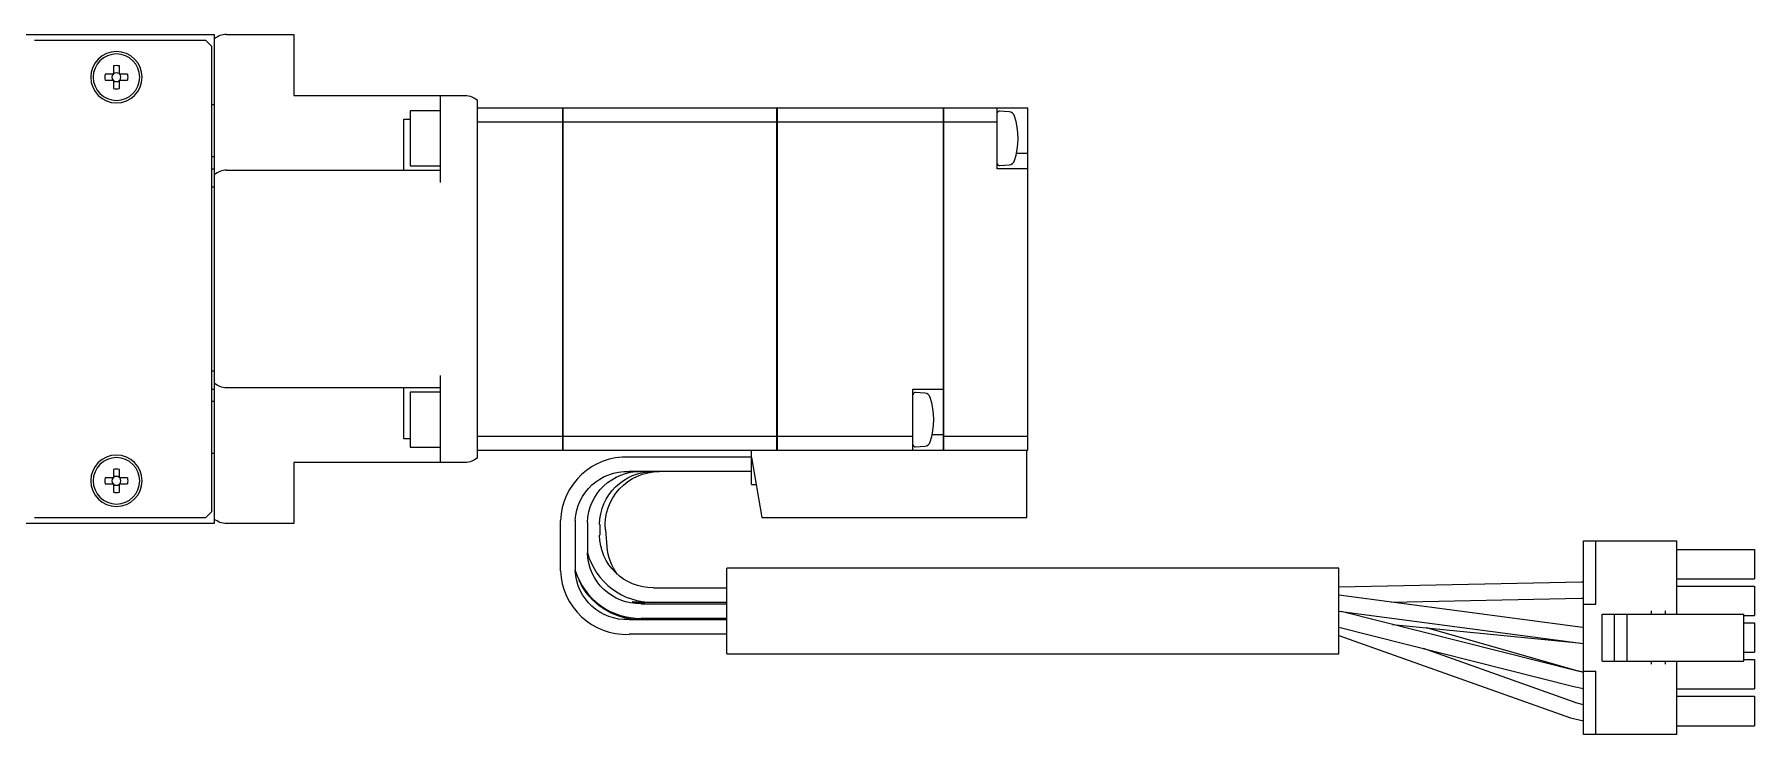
# Model space of a CAD drawing. Extents: x 0 to 784, y -8 to 463.
# Drawn here: x 643 to 783.6, y 287.4 to 344.7 of the extents above; entities that cross this region are included whole.
import ezdxf

# ---------------------------------------------------------------- set-up
doc = ezdxf.new("R2010")
doc.units = 0
doc.header["$LTSCALE"] = 0.5
doc.layers.add('MSM_CONTINUOUS', color=7, linetype='CONTINUOUS')

msp = doc.modelspace()

# ---------------------------------------------------------------- linework, layer by layer
at = {"layer": 'MSM_CONTINUOUS'}
for p, q in [((628.71, 344.7), (657.71, 344.7)), ((657.71, 344.7), (657.71, 304.7)), ((658.71, 344.7), (664.21, 344.7)), ((664.21, 344.7), (664.21, 339.7)), ((657.01, 344.2), (643.01, 344.2)), ((657.51, 343.7), (657.01, 344.2)), ((657.51, 305.7), (657.51, 343.7)), ((649.47, 342.12), (649.47, 341.44)), ((649.95, 341.44), (649.95, 342.12)), ((649.47, 341.44), (648.79, 341.44)), ((648.79, 340.96), (649.47, 340.96)), ((649.47, 340.96), (649.47, 340.28)), ((650.62, 341.44), (649.95, 341.44)), ((649.95, 340.28), (649.95, 340.96)), ((649.95, 340.96), (650.62, 340.96)), ((657.71, 338.95), (657.51, 338.95)), ((664.21, 339.7), (678.21, 339.7)), ((676.21, 332.6), (676.21, 339.7)), ((679.21, 310.08), (679.21, 339.32)), ((673.21, 337.78), (673.71, 337.78)), ((673.21, 333.6), (673.21, 337.78)), ((673.71, 338.45), (673.71, 333.95)), ((676.21, 338.45), (673.71, 338.45)), ((679.21, 338.7), (686.2, 338.7)), ((679.21, 337.55), (686.2, 337.55)), ((686.2, 310.7), (686.2, 338.7)), ((686.21, 338.69), (686.2, 338.69)), ((686.21, 337.54), (686.2, 337.54)), ((686.21, 338.7), (703.7, 338.7)), ((686.21, 338.7), (686.21, 310.7)), ((686.21, 337.55), (703.7, 337.55)), ((703.7, 310.7), (703.7, 338.7)), ((703.71, 338.69), (703.7, 338.69)), ((703.71, 337.54), (703.7, 337.54)), ((703.71, 338.7), (717.31, 338.7)), ((703.71, 338.7), (703.71, 310.7)), ((703.71, 337.55), (717.31, 337.55)), ((717.31, 310.7), (717.31, 338.7)), ((717.31, 338.69), (717.32, 338.69)), ((717.31, 337.54), (717.32, 337.54)), ((717.32, 338.7), (724.21, 338.7)), ((717.32, 338.7), (717.32, 310.7)), ((717.32, 337.55), (721.71, 337.55)), ((721.71, 333.7), (721.71, 338.7)), ((722.68, 338.36), (721.91, 338.43)), ((724.21, 310.7), (724.21, 338.7)), ((657.71, 334.7), (657.51, 334.7)), ((724.21, 334.95), (723.26, 334.95)), ((657.51, 333.7), (657.71, 333.7)), ((658.71, 333.6), (676.21, 333.6)), ((673.71, 333.95), (676.21, 333.95)), ((724.21, 333.7), (721.71, 333.7)), ((721.91, 333.97), (722.68, 334.04)), ((657.71, 332.2), (657.51, 332.2)), ((657.51, 317.2), (657.71, 317.2)), ((676.21, 309.7), (676.21, 316.8)), ((657.51, 315.7), (657.71, 315.7)), ((676.21, 315.8), (658.71, 315.8)), ((673.21, 311.62), (673.21, 315.8)), ((673.71, 315.45), (673.71, 310.95)), ((676.21, 315.45), (673.71, 315.45)), ((714.81, 315.7), (717.31, 315.7)), ((714.81, 310.7), (714.81, 315.7)), ((715.79, 315.36), (715.02, 315.43)), ((657.51, 314.7), (657.71, 314.7)), ((673.71, 311.62), (673.21, 311.62)), ((673.71, 310.95), (676.21, 310.95)), ((679.21, 311.85), (686.2, 311.85)), ((686.21, 311.85), (686.2, 311.85)), ((686.21, 311.85), (703.7, 311.85)), ((703.71, 311.85), (703.7, 311.85)), ((703.71, 311.85), (714.81, 311.85)), ((715.02, 310.97), (715.79, 311.04)), ((717.31, 311.95), (716.37, 311.95)), ((717.31, 311.85), (717.32, 311.85)), ((717.32, 311.85), (724.21, 311.85)), ((657.51, 310.45), (657.71, 310.45)), ((678.21, 309.7), (664.21, 309.7)), ((664.21, 309.7), (664.21, 304.7)), ((679.21, 310.7), (686.2, 310.7)), ((686.21, 310.71), (686.2, 310.71)), ((686.21, 310.7), (724.21, 310.7)), ((691.61, 310.15), (701.61, 310.15)), ((701.61, 307.9), (701.61, 310.7)), ((701.61, 310.1), (702.47, 305.2)), ((703.71, 310.71), (703.7, 310.71)), ((717.31, 310.71), (717.32, 310.71)), ((724.11, 305.2), (724.11, 310.7)), ((649.47, 308.44), (648.79, 308.44)), ((648.79, 307.96), (649.47, 307.96)), ((649.47, 309.12), (649.47, 308.44)), ((649.47, 307.96), (649.47, 307.28)), ((649.95, 308.44), (649.95, 309.12)), ((650.62, 308.44), (649.95, 308.44)), ((649.95, 307.28), (649.95, 307.96)), ((649.95, 307.96), (650.62, 307.96)), ((701.61, 308.95), (691.61, 308.95)), ((694.09, 308.95), (693.85, 308.94)), ((701.61, 307.9), (701.99, 307.9)), ((643.01, 305.2), (657.01, 305.2)), ((657.01, 305.2), (657.51, 305.7)), ((702.47, 305.2), (724.11, 305.2)), ((657.71, 304.7), (628.71, 304.7)), ((664.21, 304.7), (658.71, 304.7)), ((686.01, 300.85), (686.01, 304.95)), ((687.21, 304.95), (687.21, 300.85)), ((688.21, 304.79), (688.21, 302.31)), ((689.21, 304.64), (689.21, 303.76)), ((689.68, 304.18), (689.8, 302.8)), ((769.61, 303.3), (777.26, 303.3)), ((769.61, 287.45), (769.61, 303.3)), ((770.63, 298.11), (770.63, 303.3)), ((777.26, 297.31), (777.26, 303.3)), ((777.26, 302.58), (783.61, 302.58)), ((783.61, 302.58), (783.61, 300.18)), ((687.22, 300.85), (687.21, 300.89)), ((699.61, 294.05), (699.61, 301.05)), ((749.61, 301.05), (699.61, 301.05)), ((749.61, 294.05), (749.61, 301.05)), ((769.5, 299.9), (749.61, 299.5)), ((769.61, 299.9), (769.43, 299.9)), ((769.61, 299.9), (769.5, 299.9)), ((777.26, 300.18), (783.61, 300.18)), ((777.26, 299.58), (783.61, 299.58)), ((783.61, 299.58), (783.61, 297.18)), ((691.89, 298.3), (691.87, 298.31)), ((691.87, 298.31), (691.89, 298.3)), ((692.61, 298.25), (691.89, 298.3)), ((691.89, 298.3), (693.11, 298.15)), ((699.61, 298.25), (692.61, 298.25)), ((692.61, 298.15), (699.61, 298.15)), ((693.61, 299.45), (699.61, 299.45)), ((769.36, 296.24), (749.61, 298.86)), ((753.91, 298.29), (769.45, 298.6)), ((769.45, 298.6), (769.61, 298.6)), ((769.61, 298.11), (770.63, 298.11)), ((691.61, 296.85), (699.61, 296.85)), ((699.61, 296.95), (692.61, 296.95)), ((749.61, 297.54), (769.19, 294.95)), ((769.16, 292.63), (749.82, 297.52)), ((771.16, 293.45), (771.16, 297.31)), ((771.16, 297.31), (782.72, 297.31)), ((772.16, 293.45), (772.16, 297.31)), ((773.18, 293.45), (773.18, 297.31)), ((775.16, 297.56), (775.16, 297.31)), ((776.31, 297.31), (776.31, 297.56)), ((782.72, 293.45), (782.72, 297.31)), ((782.72, 297.18), (783.61, 297.18)), ((699.61, 295.65), (691.61, 295.65)), ((749.61, 296.23), (768.84, 291.37)), ((749.61, 295.56), (768.57, 288.83)), ((754.02, 296.46), (769.2, 294.94)), ((769.11, 292.67), (756.79, 296.18)), ((769.61, 296.21), (769.36, 296.24)), ((782.72, 296.58), (783.61, 296.58)), ((783.61, 296.58), (783.61, 294.18)), ((699.61, 294.05), (749.61, 294.05)), ((769.01, 290.05), (756.53, 294.48)), ((769.19, 294.95), (769.61, 294.91)), ((769.2, 294.94), (769.61, 294.91)), ((782.72, 294.18), (783.61, 294.18)), ((769.61, 292.56), (769.11, 292.67)), ((769.61, 292.54), (769.16, 292.63)), ((769.61, 292.65), (770.63, 292.65)), ((770.63, 287.45), (770.63, 292.65)), ((771.16, 293.45), (782.72, 293.45)), ((775.16, 293.45), (775.16, 293.2)), ((776.31, 293.2), (776.31, 293.45)), ((777.26, 287.45), (777.26, 293.45)), ((782.72, 293.58), (783.61, 293.58)), ((783.61, 293.58), (783.61, 291.18)), ((768.84, 291.37), (769.61, 291.23)), ((777.26, 291.18), (783.61, 291.18)), ((769.61, 289.89), (769, 290.05)), ((777.26, 290.58), (783.61, 290.58)), ((783.61, 290.58), (783.61, 288.18)), ((768.57, 288.83), (769.61, 288.57)), ((768.57, 288.83), (769.61, 288.57)), ((777.26, 287.45), (769.61, 287.45)), ((777.26, 288.18), (783.61, 288.18))]:
    msp.add_line(p, q, dxfattribs=at)
at = {"layer": 'MSM_CONTINUOUS', "extrusion": (0, 0, -1)}
for centre, radius in [((-649.71, 341.2), 2.1), ((-649.71, 341.2), 1.9), ((-649.71, 308.2), 2.1), ((-649.71, 308.2), 1.9)]:
    msp.add_circle(centre, radius, dxfattribs=at)
at = {"layer": 'MSM_CONTINUOUS'}
for centre, radius, start, end in [((658.71, 343.2), 1.5, 90, 131.8103), ((649.71, 341.2), 0.95, 75.3667, 104.6333), ((649.71, 341.2), 0.95, 165.3667, 194.6333), ((649.71, 341.2), 0.365, 138.8496, 221.1504), ((649.71, 341.2), 0.365, 48.8496, 131.1504), ((649.71, 341.2), 0.365, 228.8496, 311.1504), ((649.71, 341.2), 0.95, 255.3667, 284.6333), ((649.71, 341.2), 0.365, 318.8496, 41.1504), ((649.71, 341.2), 0.95, 345.3667, 14.6333), ((721.9, 338.23), 0.2, 85, 161.8051), ((722.64, 337.87), 0.5, 17.6292, 85), ((717.4, 336.2), 6, 342.3708, 17.6292), ((658.71, 332.1), 1.5, 90, 131.8103), ((721.9, 334.17), 0.2, 198.1949, 275), ((722.64, 334.53), 0.5, 275, 342.3708), ((715.01, 315.23), 0.2, 85, 180), ((715.75, 314.87), 0.5, 17.6292, 85), ((710.51, 313.2), 6, 342.3708, 17.6292), ((715.01, 311.17), 0.2, 180, 275), ((715.75, 311.53), 0.5, 275, 342.3708), ((691.41, 304.74), 5.41, 87.9657, 177.8137), ((649.71, 308.2), 0.95, 165.3667, 194.6333), ((649.71, 308.2), 0.365, 138.8496, 221.1504), ((649.71, 308.2), 0.95, 75.3667, 104.6333), ((649.71, 308.2), 0.365, 48.8496, 131.1504), ((649.71, 308.2), 0.365, 228.8496, 311.1504), ((649.71, 308.2), 0.365, 318.8496, 41.1504), ((649.71, 308.2), 0.95, 345.3667, 14.6333), ((649.71, 308.2), 0.95, 255.3667, 284.6333), ((693.58, 303.84), 5.59, 195.9654, 270.2921), ((691.41, 301.05), 5.41, 182.1273, 272.0933), ((692.53, 302.52), 5.57, 197.3809, 270.7723)]:
    msp.add_arc(centre, radius, start, end, dxfattribs=at)
at = {"layer": 'MSM_CONTINUOUS', "extrusion": (0, 0, -1)}
for centre, radius, start, end in [((-678.21, 338.2), 1.5, 90, 131.8103), ((-658.71, 317.3), 1.5, 270, 311.8103), ((-678.21, 311.2), 1.5, 228.1897, 270), ((-691.42, 304.74), 4.22, 2.8542, 92.5704), ((-692.49, 304.67), 4.29, 1.642, 91.5567), ((-693.56, 304.59), 4.36, 0.5892, 90.5857), ((-694.05, 304.56), 4.39, 355.0821, 90.1308), ((-658.71, 306.2), 1.5, 270, 311.8103), ((-693.56, 303.81), 4.36, 269.4314, 359.3937), ((-692.49, 302.44), 4.29, 268.4892, 358.3121), ((-694.16, 303.18), 4.37, 322.9581, 354.9542), ((-691.42, 301.07), 4.22, 267.5064, 357.069), ((-692.5, 302.3), 5.45, 271.1091, 336.0046)]:
    msp.add_arc(centre, radius, start, end, dxfattribs=at)

doc.saveas('drawing.dxf')
